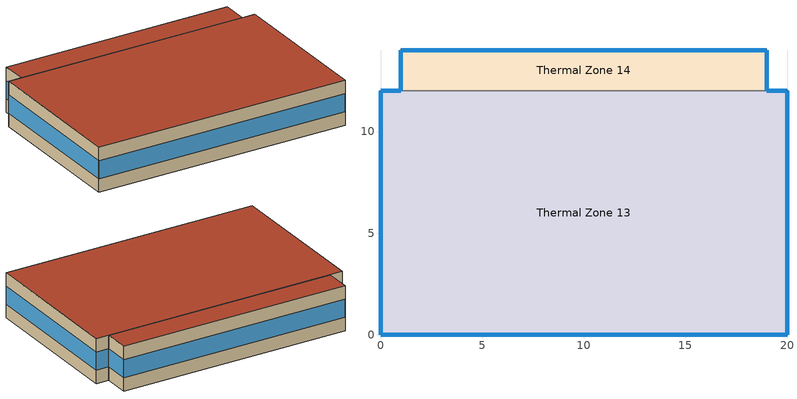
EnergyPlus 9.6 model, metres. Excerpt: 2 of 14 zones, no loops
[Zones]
Thermal Zone 13
 floor to Thermal Zone 11 (Interior Floor): 0,0 0,12 1,12 19,12 20,12 20,0 z21
 wall outside (Ext Wall): 1,12 0,12 0,0 20,0 20,12 19,12 z21:24.5
 wall to Thermal Zone 14 (Interior Wall): 19,12 1,12 z21:24.5
 window (Ext Window): 20,0.01 20,11.99 / 0.99,12 0.01,12 / 19.99,12 19.01,12 / 0.01,0 19.99,0 / 0,11.99 0,0.01 z22.05:23.45
 roof outside (Ext Roof): 20,0 20,12 19,12 1,12 0,12 0,0 z24.5
Thermal Zone 14
 floor to Thermal Zone 12 (Interior Floor): 1,12 1,14 19,14 19,12 z21
 wall outside (Ext Wall): 19,12 19,14 1,14 1,12 z21:24.5
 window (Ext Window): 19,12.01 19,13.99 / 18.99,14 1.01,14 / 1,13.99 1,12.01 z22.05:23.45
 roof outside (Ext Roof): 19,12 19,14 1,14 1,12 z24.5
[Building]
Building 1: North Axis {deg}=-0
[Site:Location]
Washington Dc Dulles IntL Ar: Latitude {deg}=38.98; Longitude {deg}=-77.47; Time Zone {hr}=-5; Elevation {m}=82
[SizingPeriod:DesignDay] Month=7; Day of Month=21; Day Type=SummerDesignDay; Daily Dry-Bulb Temperature Range {deltaC}=14.4; Dry-Bulb Temperature Range Modifier Type=DefaultMultipliers; Barometric Pressure {Pa}=86790; Wind Speed {m/s}=5; Wind Direction {deg}=340; Rain Indicator=No; Snow Indicator=No; Daylight Saving Time Indicator=No; Solar Model Indicator=ASHRAETau; ASHRAE Clear Sky Optical Depth for Beam Irradiance (taub)=0.339; ASHRAE Clear Sky Optical Depth for Diffuse Irradiance (taud)=2.366; Begin Environment Reset Mode=FullResetAtBeginEnvironment
Name | Maximum Dry-Bulb Temperature {C} | Humidity Condition Type | Wetbulb or DewPoint at Maximum Dry-Bulb {C} | Enthalpy at Maximum Dry-Bulb {J/kg}
SALT-LAKE-CITY-IAP Ann Clg .4% Condns DB=>MWB | 36.5 | Wetbulb | 17.1
SALT-LAKE-CITY-IAP Ann Clg .4% Condns DP=>MDB | 22.5 | Dewpoint | 15.6
SALT-LAKE-CITY-IAP Ann Clg .4% Condns Enth=>MDB | 30.8 | Enthalpy |  | 59300
SALT-LAKE-CITY-IAP Ann Clg .4% Condns WB=>MDB | 31.2 | Wetbulb | 19
[Material] Thermal Absorptance=0.9
Name | Roughness | Thickness m | Conductivity W/m-K | Density kg/m3 | Specific Heat J/kg-K | Solar Absorptance | Visible Absorptance
wall concrete | MediumRough | 0.2 | 0.5 | 2243 | 837 | 0.65 | 0.65
roof concrete | MediumRough | 0.25 | 0.5 | 2243 | 837 | 0.65 | 0.65
Wall Insulation [30]; Roof Insulation [30] | MediumRough | 0.1693 | 0.049 | 265 | 836.8 | 0.7 | 0.7
F16 Acoustic tile | MediumSmooth | 0.0191 | 0.06 | 368 | 590 | 0.3 | 0.3
M11 100mm lightweight concrete | MediumRough | 0.1016 | 0.53 | 1280 | 840 | 0.5 | 0.5
G01a 19mm gypsum board | MediumSmooth | 0.019 | 0.16 | 800 | 1090 | 0.4 | 0.4
[Material:AirGap]
Name | Thermal Resistance m2-K/W
F04 Wall air space resistance | 0.15
F05 Ceiling air space resistance | 0.18
[WindowMaterial:SimpleGlazingSystem]
Window Material Simple Glazing System: U-Factor W/m2-K=2.2; Solar Heat Gain Coefficient=0.35
[Construction]
Ext Roof: roof concrete, Roof Insulation [30]
Ext Wall: wall concrete, Wall Insulation [30]
Ext Window: Window Material Simple Glazing System
Interior Floor: F16 Acoustic tile, F05 Ceiling air space resistance, M11 100mm lightweight concrete
Interior Wall: G01a 19mm gypsum board, F04 Wall air space resistance, G01a 19mm gypsum board
[Zone]
Thermal Zone 13; Thermal Zone 14: 0, 0, 0, 21, , 1, , , , , , Yes
